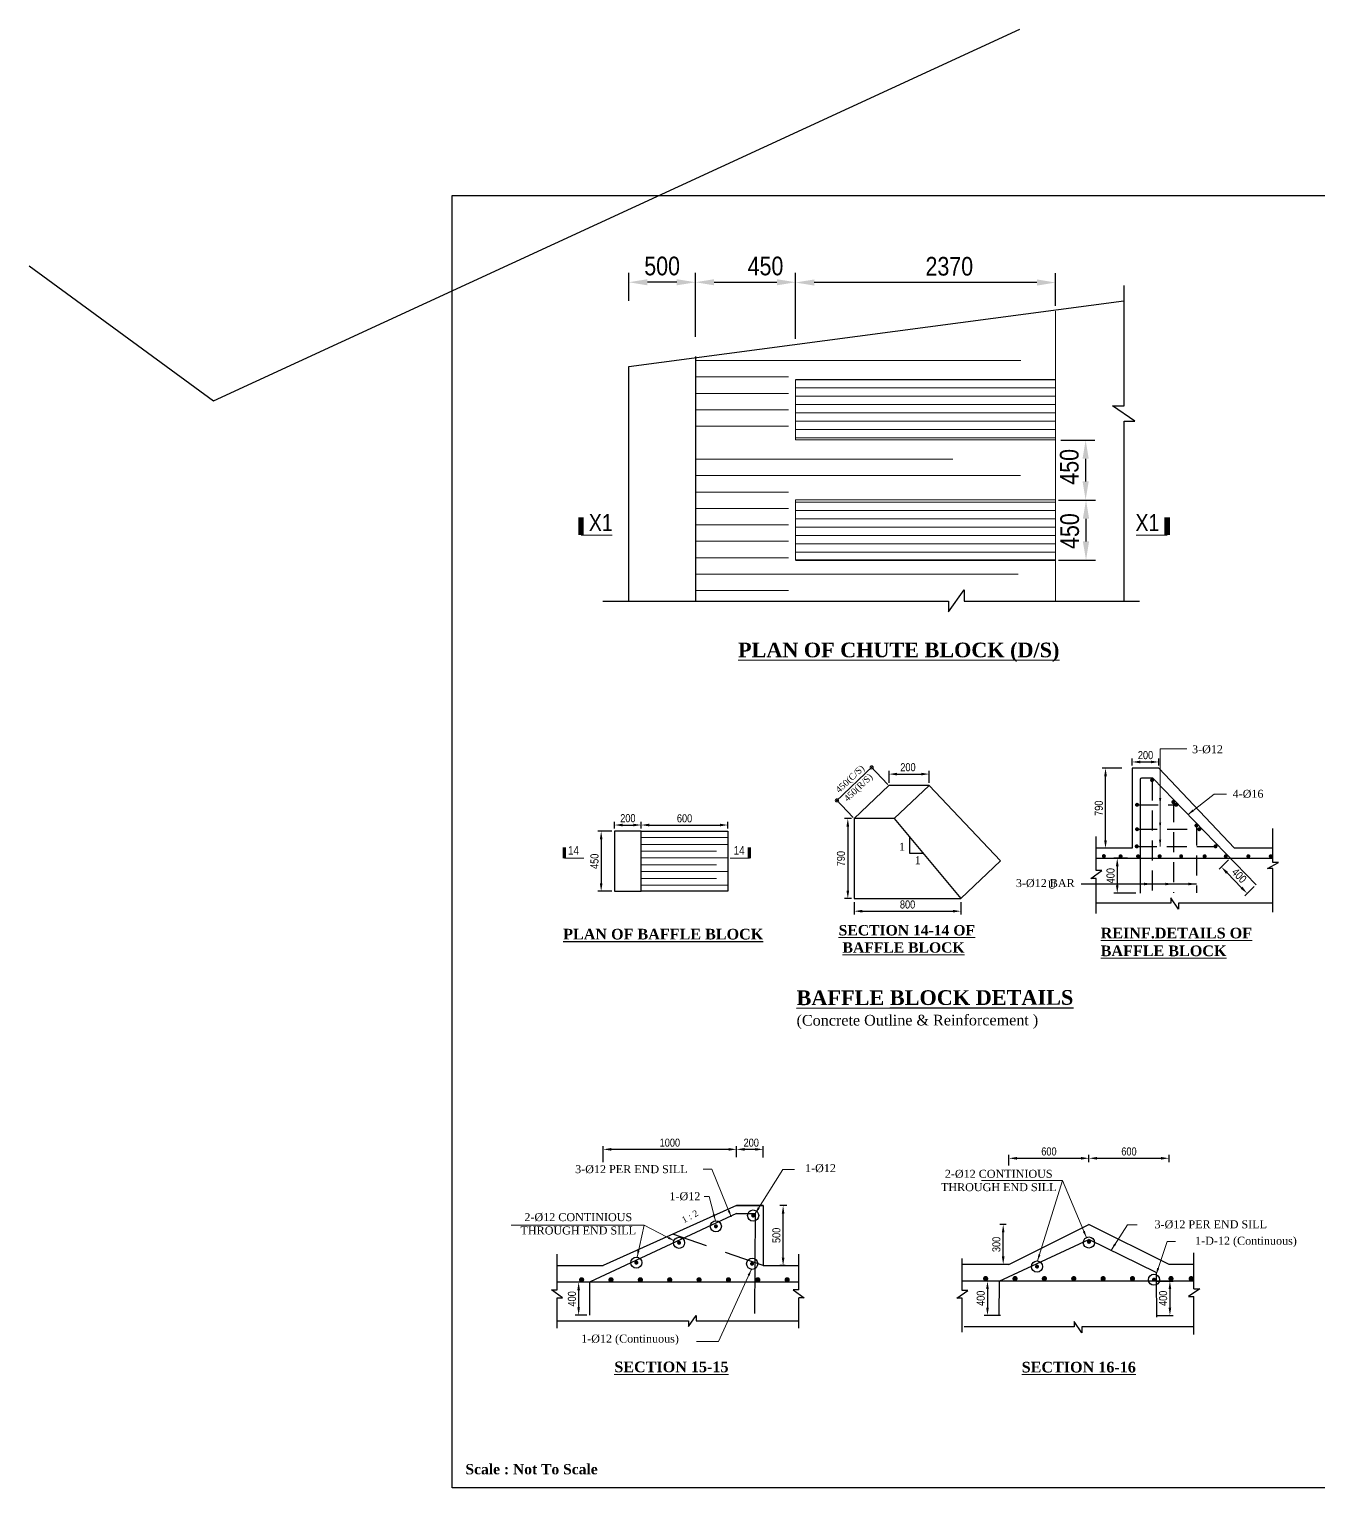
# Model space of a CAD drawing. Extents: x -119161 to 3778985, y -718511 to -30958.
# Drawn here: x 3190480 to 3200148, y -263310 to -252372 of the extents above; entities that cross this region are included whole.
import ezdxf

# ---------------------------------------------------------------- set-up
doc = ezdxf.new("R2010")
doc.units = 0
doc.header["$MEASUREMENT"] = 0
doc.linetypes.add('DASHED', pattern=[0.75, 0.5, -0.25])
doc.linetypes.add('HIDDEN', pattern=[0.375, 0.25, -0.125])
doc.layers.get('0').update_dxf_attribs({"linetype": 'CONTINUOUS'})
doc.layers.get('DEFPOINTS').update_dxf_attribs({"linetype": 'CONTINUOUS'})
for name, color, linetype, lineweight in [('Dim', 7, 'CONTINUOUS', 9), ('Dimension', 8, 'CONTINUOUS', 18), ('ROD', 1, 'CONTINUOUS', 30), ('TEXT-ROOM', 4, 'CONTINUOUS', 5)]:
    doc.layers.add(name, color=color, linetype=linetype, lineweight=lineweight)
for name, color, linetype in [('LINE', 7, 'CONTINUOUS'), ('P1', 7, 'CONTINUOUS'), ('TEXT', 10, 'CONTINUOUS'), ('TXT', 7, 'CONTINUOUS')]:
    doc.layers.add(name, color=color, linetype=linetype)
doc.styles.add('1-2', font='arial.ttf')
doc.styles.add('ARIAL', font='ARIALN.TTF')
doc.styles.add('DIM', font='isocp3.shx')
doc.styles.get("Standard").update_dxf_attribs({"font": 'times.ttf', "height": 250})
doc.styles.add('Times New Roman', font='times.ttf')
doc.dimstyles.new('1-2', dxfattribs={"dimtxt": 240, "dimasz": 360, "dimexe": 120, "dimexo": 120, "dimgap": 24, "dimtad": 1, "dimdec": 0, "dimzin": 3, "dimdsep": 46, "dimtxsty": '1-2', "dimblk": 'DOTSMALL', "dimcen": 0, "dimdle": 120, "dimclrd": 256, "dimclre": 256, "dimclrt": 6, "dimadec": 0, "dimazin": 0, "dimtfac": 0.6, "dimtdec": 0, "dimtofl": 0, "dimtmove": 2, "dimatfit": 3, "dimfxl": 2, "dimfrac": 1, "dimtolj": 1, "dimtzin": 0, "dimlwd": 13, "dimlwe": 13, "dimarcsym": 0})
doc.dimstyles.new('Dim_25', dxfattribs={"dimtxt": 50, "dimasz": 50, "dimexe": 25, "dimexo": 20, "dimgap": 20, "dimtad": 1, "dimdec": 0, "dimzin": 0, "dimdsep": 46, "dimtxsty": 'DIM', "dimcen": 0.09, "dimclrd": 5, "dimclre": 5, "dimclrt": 7, "dimadec": 0, "dimazin": 0, "dimtfac": 1, "dimtdec": 0, "dimtmove": 0, "dimatfit": 3, "dimfxl": 1, "dimtolj": 1, "dimtzin": 0, "dimarcsym": 0})
doc.dimstyles.new('dim_70', dxfattribs={"dimtxt": 140, "dimasz": 140, "dimexe": 70, "dimexo": 40, "dimgap": 50, "dimtad": 1, "dimdec": 0, "dimzin": 0, "dimdsep": 46, "dimtxsty": 'ARIAL', "dimcen": 0.09, "dimclrd": 5, "dimclre": 5, "dimclrt": 7, "dimadec": 0, "dimazin": 0, "dimtfac": 1, "dimtdec": 0, "dimtmove": 0, "dimatfit": 3, "dimfxl": 1, "dimtolj": 1, "dimtzin": 0, "dimarcsym": 0})

# ---------------------------------------------------------------- blocks, each defined once
blk = doc.blocks.new('_DotSmall')
at = {"color": 0, "linetype": 'ByBlock', "const_width": 0.5}
blk.add_lwpolyline([(-0.0625, 0, 1), (0.0625, 0, 1)], format="xyb", close=True, dxfattribs=at)
blk = doc.blocks.new('*D107')
at = {"layer": 'DEFPOINTS', "color": 0, "lineweight": -2, "ltscale": 50}
for p in [(3197227, -257958), (3196926, -258044), (3197227, -258044)]:
    blk.add_point(p, dxfattribs=at)
at = {"layer": 'Dim', "color": 5, "lineweight": -2, "ltscale": 50}
for p, q in [((3196926, -258024), (3196926, -257933)), ((3196986, -257958), (3197167, -257958)), ((3197227, -258024), (3197227, -257933))]:
    blk.add_line(p, q, dxfattribs=at)
for points in [[(3196986, -257948), (3196986, -257968), (3196926, -257958)], [(3197167, -257948), (3197167, -257968), (3197227, -257958)]]:
    blk.add_solid(points, dxfattribs=at)
at = {"layer": 'Dim', "color": 7, "ltscale": 50, "insert": (3197068, -257907), "char_height": 60, "attachment_point": 5, "style": 'ARIAL'}
blk.add_mtext('\\A1;200', dxfattribs=at)
blk = doc.blocks.new('*D112')
at = {"layer": 'DEFPOINTS', "color": 0, "lineweight": -2, "ltscale": 50}
for p in [(3196132, -261194), (3196181, -261194), (3196167, -261644)]:
    blk.add_point(p, dxfattribs=at)
at = {"layer": 'Dim', "color": 5, "lineweight": -2, "ltscale": 50}
for p, q in [((3196161, -261194), (3196107, -261194)), ((3196132, -261584), (3196132, -261254)), ((3196147, -261644), (3196107, -261644))]:
    blk.add_line(p, q, dxfattribs=at)
for points in [[(3196122, -261254), (3196142, -261254), (3196132, -261194)], [(3196122, -261584), (3196142, -261584), (3196132, -261644)]]:
    blk.add_solid(points, dxfattribs=at)
at = {"layer": 'Dim', "color": 7, "ltscale": 50, "insert": (3196082, -261417), "char_height": 60, "attachment_point": 5, "rotation": 90, "style": 'ARIAL'}
blk.add_mtext('\\A1;500', dxfattribs=at)
blk = doc.blocks.new('*D113')
at = {"layer": 'DEFPOINTS', "color": 0, "lineweight": -2, "ltscale": 50}
for p in [(3195783, -260772), (3195783, -260851), (3195983, -260853)]:
    blk.add_point(p, dxfattribs=at)
at = {"layer": 'Dim', "color": 5, "lineweight": -2, "ltscale": 50}
for p, q in [((3195783, -260831), (3195783, -260747)), ((3195983, -260833), (3195983, -260747)), ((3195923, -260772), (3195843, -260772))]:
    blk.add_line(p, q, dxfattribs=at)
for points in [[(3195843, -260762), (3195843, -260782), (3195783, -260772)], [(3195923, -260762), (3195923, -260782), (3195983, -260772)]]:
    blk.add_solid(points, dxfattribs=at)
at = {"layer": 'Dim', "color": 7, "ltscale": 50, "insert": (3195893, -260722), "char_height": 60, "attachment_point": 5, "style": 'ARIAL'}
blk.add_mtext('\\A1;200', dxfattribs=at)
blk = doc.blocks.new('*D114')
at = {"layer": 'DEFPOINTS', "color": 0, "lineweight": -2, "ltscale": 50}
for p in [(3194868, -258387), (3194768, -258837), (3194868, -258837)]:
    blk.add_point(p, dxfattribs=at)
at = {"layer": 'Dim', "color": 5, "lineweight": -2, "ltscale": 50}
for p, q in [((3194848, -258387), (3194743, -258387)), ((3194768, -258447), (3194768, -258777)), ((3194848, -258837), (3194743, -258837))]:
    blk.add_line(p, q, dxfattribs=at)
for points in [[(3194758, -258447), (3194778, -258447), (3194768, -258387)], [(3194758, -258777), (3194778, -258777), (3194768, -258837)]]:
    blk.add_solid(points, dxfattribs=at)
at = {"layer": 'Dim', "color": 7, "ltscale": 50, "insert": (3194718, -258612), "char_height": 60, "attachment_point": 5, "rotation": 90, "style": 'ARIAL'}
blk.add_mtext('\\A1;450', dxfattribs=at)
blk = doc.blocks.new('*D115')
at = {"layer": 'DEFPOINTS', "color": 0, "lineweight": -2, "ltscale": 50}
for p in [(3195068, -258340), (3194868, -258387), (3195068, -258387)]:
    blk.add_point(p, dxfattribs=at)
at = {"layer": 'Dim', "color": 5, "lineweight": -2, "ltscale": 50}
for p, q in [((3194868, -258367), (3194868, -258315)), ((3194928, -258340), (3195008, -258340)), ((3195068, -258367), (3195068, -258315))]:
    blk.add_line(p, q, dxfattribs=at)
for points in [[(3194928, -258330), (3194928, -258350), (3194868, -258340)], [(3195008, -258330), (3195008, -258350), (3195068, -258340)]]:
    blk.add_solid(points, dxfattribs=at)
at = {"layer": 'Dim', "color": 7, "ltscale": 50, "insert": (3194968, -258289), "char_height": 60, "attachment_point": 5, "style": 'ARIAL'}
blk.add_mtext('\\A1;200', dxfattribs=at)
blk = doc.blocks.new('*D116')
at = {"layer": 'DEFPOINTS', "color": 0, "lineweight": -2, "ltscale": 50}
for p in [(3195718, -258340), (3195068, -258387), (3195718, -258387)]:
    blk.add_point(p, dxfattribs=at)
at = {"layer": 'Dim', "color": 5, "lineweight": -2, "ltscale": 50}
for p, q in [((3195068, -258367), (3195068, -258315)), ((3195128, -258340), (3195658, -258340)), ((3195718, -258367), (3195718, -258315))]:
    blk.add_line(p, q, dxfattribs=at)
for points in [[(3195128, -258330), (3195128, -258350), (3195068, -258340)], [(3195658, -258330), (3195658, -258350), (3195718, -258340)]]:
    blk.add_solid(points, dxfattribs=at)
at = {"layer": 'Dim', "color": 7, "ltscale": 50, "insert": (3195393, -258290), "char_height": 60, "attachment_point": 5, "style": 'ARIAL'}
blk.add_mtext('\\A1;600', dxfattribs=at)
blk = doc.blocks.new('SEX')
at = {"layer": 'Dim', "color": 6, "ltscale": 500}
blk.add_lwpolyline([(0, 0, 60, 60, 0), (192, 0, 0, 0, 0)], format="xyseb", dxfattribs=at)
blk.add_lwpolyline([(0, -337), (0, 0), (0, 0)], dxfattribs=at)
blk = doc.blocks.new('*D117')
at = {"layer": 'DEFPOINTS', "color": 0, "lineweight": -2, "ltscale": 50}
for p in [(3198549, -257914), (3198692, -257914), (3198692, -258514)]:
    blk.add_point(p, dxfattribs=at)
at = {"layer": 'Dim', "color": 5, "lineweight": -2, "ltscale": 50}
for p, q in [((3198672, -257914), (3198524, -257914)), ((3198549, -258454), (3198549, -257974)), ((3198672, -258514), (3198524, -258514))]:
    blk.add_line(p, q, dxfattribs=at)
for points in [[(3198539, -257974), (3198559, -257974), (3198549, -257914)], [(3198539, -258454), (3198559, -258454), (3198549, -258514)]]:
    blk.add_solid(points, dxfattribs=at)
at = {"layer": 'Dim', "color": 7, "ltscale": 50, "insert": (3198499, -258214), "char_height": 60, "attachment_point": 5, "rotation": 90, "style": 'ARIAL'}
blk.add_mtext('\\A1;790', dxfattribs=at)
blk = doc.blocks.new('*D118')
at = {"layer": 'DEFPOINTS', "color": 0, "lineweight": -2, "ltscale": 50}
for p in [(3198949, -257867), (3198749, -257914), (3198949, -257914)]:
    blk.add_point(p, dxfattribs=at)
at = {"layer": 'Dim', "color": 5, "lineweight": -2, "ltscale": 50}
for p, q in [((3198749, -257894), (3198749, -257842)), ((3198809, -257867), (3198889, -257867)), ((3198949, -257894), (3198949, -257842))]:
    blk.add_line(p, q, dxfattribs=at)
for points in [[(3198809, -257857), (3198809, -257877), (3198749, -257867)], [(3198889, -257857), (3198889, -257877), (3198949, -257867)]]:
    blk.add_solid(points, dxfattribs=at)
at = {"layer": 'Dim', "color": 7, "ltscale": 50, "insert": (3198849, -257816), "char_height": 60, "attachment_point": 5, "style": 'ARIAL'}
blk.add_mtext('\\A1;200', dxfattribs=at)
blk = doc.blocks.new('*D119')
at = {"layer": 'DEFPOINTS', "color": 0, "lineweight": -2, "ltscale": 50}
for p in [(3196665, -258292), (3196617, -258892), (3196665, -258892)]:
    blk.add_point(p, dxfattribs=at)
at = {"layer": 'Dim', "color": 5, "lineweight": -2, "ltscale": 50}
for p, q in [((3196645, -258292), (3196592, -258292)), ((3196617, -258352), (3196617, -258832)), ((3196645, -258892), (3196592, -258892))]:
    blk.add_line(p, q, dxfattribs=at)
for points in [[(3196607, -258352), (3196627, -258352), (3196617, -258292)], [(3196607, -258832), (3196627, -258832), (3196617, -258892)]]:
    blk.add_solid(points, dxfattribs=at)
at = {"layer": 'Dim', "color": 7, "ltscale": 50, "insert": (3196566, -258592), "char_height": 60, "attachment_point": 5, "rotation": 90, "style": 'ARIAL'}
blk.add_mtext('\\A1;790', dxfattribs=at)
blk = doc.blocks.new('*D120')
at = {"layer": 'DEFPOINTS', "color": 0, "lineweight": -2, "ltscale": 50}
for p in [(3196665, -258898), (3197465, -258899), (3197465, -258986)]:
    blk.add_point(p, dxfattribs=at)
at = {"layer": 'Dim', "color": 5, "lineweight": -2, "ltscale": 50}
for p, q in [((3196665, -258918), (3196665, -259011)), ((3196725, -258986), (3197405, -258986)), ((3197465, -258919), (3197465, -259011))]:
    blk.add_line(p, q, dxfattribs=at)
for points in [[(3196725, -258976), (3196725, -258996), (3196665, -258986)], [(3197405, -258976), (3197405, -258996), (3197465, -258986)]]:
    blk.add_solid(points, dxfattribs=at)
at = {"layer": 'Dim', "color": 7, "ltscale": 50, "insert": (3197065, -258936), "char_height": 60, "attachment_point": 5, "style": 'ARIAL'}
blk.add_mtext('\\A1;800', dxfattribs=at)
blk = doc.blocks.new('*D126')
at = {"layer": 'DEFPOINTS', "color": 0, "lineweight": -2, "ltscale": 50}
for p in [(3194783, -260772), (3195783, -260840), (3194783, -260887)]:
    blk.add_point(p, dxfattribs=at)
at = {"layer": 'Dim', "color": 5, "lineweight": -2, "ltscale": 50}
for p, q in [((3194783, -260867), (3194783, -260747)), ((3195783, -260820), (3195783, -260747)), ((3195723, -260772), (3194843, -260772))]:
    blk.add_line(p, q, dxfattribs=at)
for points in [[(3194843, -260762), (3194843, -260782), (3194783, -260772)], [(3195723, -260762), (3195723, -260782), (3195783, -260772)]]:
    blk.add_solid(points, dxfattribs=at)
at = {"layer": 'Dim', "color": 7, "ltscale": 50, "insert": (3195283, -260722), "char_height": 60, "attachment_point": 5, "style": 'ARIAL'}
blk.add_mtext('\\A1;1000', dxfattribs=at)
blk = doc.blocks.new('*D127')
at = {"layer": 'DEFPOINTS', "color": 0, "lineweight": -2, "ltscale": 50}
for p in [(3197782, -261335), (3197824, -261335), (3197824, -261635)]:
    blk.add_point(p, dxfattribs=at)
at = {"layer": 'Dim', "color": 5, "lineweight": -2, "ltscale": 50}
for p, q in [((3197804, -261335), (3197757, -261335)), ((3197782, -261575), (3197782, -261395)), ((3197804, -261635), (3197757, -261635))]:
    blk.add_line(p, q, dxfattribs=at)
for points in [[(3197772, -261395), (3197792, -261395), (3197782, -261335)], [(3197772, -261575), (3197792, -261575), (3197782, -261635)]]:
    blk.add_solid(points, dxfattribs=at)
at = {"layer": 'Dim', "color": 7, "ltscale": 50, "insert": (3197731, -261485), "char_height": 60, "attachment_point": 5, "rotation": 90, "style": 'ARIAL'}
blk.add_mtext('\\A1;300', dxfattribs=at)
blk = doc.blocks.new('*D128')
at = {"layer": 'DEFPOINTS', "color": 0, "lineweight": -2, "ltscale": 50}
for p in [(3198425, -260839), (3198425, -260851), (3197825, -260912)]:
    blk.add_point(p, dxfattribs=at)
at = {"layer": 'Dim', "color": 5, "lineweight": -2, "ltscale": 50}
for p, q in [((3197825, -260892), (3197825, -260814)), ((3197885, -260839), (3198365, -260839)), ((3198425, -260831), (3198425, -260814))]:
    blk.add_line(p, q, dxfattribs=at)
for points in [[(3197885, -260829), (3197885, -260849), (3197825, -260839)], [(3198365, -260829), (3198365, -260849), (3198425, -260839)]]:
    blk.add_solid(points, dxfattribs=at)
at = {"layer": 'Dim', "color": 7, "ltscale": 50, "insert": (3198125, -260788), "char_height": 60, "attachment_point": 5, "style": 'ARIAL'}
blk.add_mtext('\\A1;600', dxfattribs=at)
blk = doc.blocks.new('*D129')
at = {"layer": 'DEFPOINTS', "color": 0, "lineweight": -2, "ltscale": 50}
for p in [(3199025, -260839), (3198425, -260887), (3199025, -260887)]:
    blk.add_point(p, dxfattribs=at)
at = {"layer": 'Dim', "color": 5, "lineweight": -2, "ltscale": 50}
for p, q in [((3198425, -260867), (3198425, -260814)), ((3198485, -260839), (3198965, -260839)), ((3199025, -260867), (3199025, -260814))]:
    blk.add_line(p, q, dxfattribs=at)
for points in [[(3198485, -260829), (3198485, -260849), (3198425, -260839)], [(3198965, -260829), (3198965, -260849), (3199025, -260839)]]:
    blk.add_solid(points, dxfattribs=at)
at = {"layer": 'Dim', "color": 7, "ltscale": 50, "insert": (3198725, -260788), "char_height": 60, "attachment_point": 5, "style": 'ARIAL'}
blk.add_mtext('\\A1;600', dxfattribs=at)
blk = doc.blocks.new('*D130')
at = {"layer": 'DEFPOINTS', "color": 0, "lineweight": -2}
for p in [(3198175, -255453), (3198156, -255903), (3198400, -255903)]:
    blk.add_point(p, dxfattribs=at)
at = {"layer": 'LINE', "color": 5, "lineweight": -2}
for p, q in [((3198215, -255453), (3198470, -255453)), ((3198400, -255593), (3198400, -255763)), ((3198196, -255903), (3198470, -255903))]:
    blk.add_line(p, q, dxfattribs=at)
for points in [[(3198377, -255593), (3198423, -255593), (3198400, -255453)], [(3198377, -255763), (3198423, -255763), (3198400, -255903)]]:
    blk.add_solid(points, dxfattribs=at)
at = {"layer": 'LINE', "color": 7, "insert": (3198278, -255654), "char_height": 140, "attachment_point": 5, "rotation": 90, "style": 'ARIAL'}
blk.add_mtext('\\A1;450', dxfattribs=at)
blk = doc.blocks.new('*D131')
at = {"layer": 'DEFPOINTS', "color": 0, "lineweight": -2}
for p in [(3198156, -255903), (3198403, -255903), (3198156, -256353)]:
    blk.add_point(p, dxfattribs=at)
at = {"layer": 'LINE', "color": 5, "lineweight": -2}
for p, q in [((3198196, -255903), (3198473, -255903)), ((3198403, -256213), (3198403, -256043)), ((3198196, -256353), (3198473, -256353))]:
    blk.add_line(p, q, dxfattribs=at)
for points in [[(3198379, -256043), (3198426, -256043), (3198403, -255903)], [(3198379, -256213), (3198426, -256213), (3198403, -256353)]]:
    blk.add_solid(points, dxfattribs=at)
at = {"layer": 'LINE', "color": 7, "insert": (3198281, -256136), "char_height": 140, "attachment_point": 5, "rotation": 90, "style": 'ARIAL'}
blk.add_mtext('\\A1;450', dxfattribs=at)
blk = doc.blocks.new('*D132')
at = {"layer": 'DEFPOINTS', "color": 0, "lineweight": -2}
for p in [(3196225, -254272), (3196225, -254512), (3198175, -254487)]:
    blk.add_point(p, dxfattribs=at)
at = {"layer": 'LINE', "color": 5, "lineweight": -2}
for p, q in [((3196225, -254472), (3196225, -254202)), ((3198035, -254272), (3196365, -254272)), ((3198175, -254447), (3198175, -254202))]:
    blk.add_line(p, q, dxfattribs=at)
for points in [[(3196365, -254249), (3196365, -254295), (3196225, -254272)], [(3198035, -254249), (3198035, -254295), (3198175, -254272)]]:
    blk.add_solid(points, dxfattribs=at)
at = {"layer": 'LINE', "color": 7, "insert": (3197378, -254151), "char_height": 140, "attachment_point": 5, "style": 'ARIAL'}
blk.add_mtext('\\A1;2370', dxfattribs=at)
blk = doc.blocks.new('*D133')
at = {"layer": 'DEFPOINTS', "color": 0, "lineweight": -2}
for p in [(3194975, -254270), (3194975, -254450), (3195475, -254497)]:
    blk.add_point(p, dxfattribs=at)
at = {"layer": 'LINE', "color": 5, "lineweight": -2}
for p, q in [((3194975, -254410), (3194975, -254200)), ((3195335, -254270), (3195115, -254270)), ((3195475, -254457), (3195475, -254200))]:
    blk.add_line(p, q, dxfattribs=at)
for points in [[(3195115, -254247), (3195115, -254293), (3194975, -254270)], [(3195335, -254247), (3195335, -254293), (3195475, -254270)]]:
    blk.add_solid(points, dxfattribs=at)
at = {"layer": 'LINE', "color": 7, "insert": (3195225, -254149), "char_height": 140, "attachment_point": 5, "style": 'ARIAL'}
blk.add_mtext('\\A1;500', dxfattribs=at)
blk = doc.blocks.new('*D134')
at = {"layer": 'DEFPOINTS', "color": 0, "lineweight": -2}
for p in [(3196225, -254270), (3195475, -254719), (3196225, -254734)]:
    blk.add_point(p, dxfattribs=at)
at = {"layer": 'LINE', "color": 5, "lineweight": -2}
for p, q in [((3195475, -254679), (3195475, -254200)), ((3195615, -254270), (3196085, -254270)), ((3196225, -254694), (3196225, -254200))]:
    blk.add_line(p, q, dxfattribs=at)
for points in [[(3195615, -254247), (3195615, -254293), (3195475, -254270)], [(3196085, -254247), (3196085, -254293), (3196225, -254270)]]:
    blk.add_solid(points, dxfattribs=at)
at = {"layer": 'LINE', "color": 7, "insert": (3196000, -254149), "char_height": 140, "attachment_point": 5, "style": 'ARIAL'}
blk.add_mtext('\\A1;450', dxfattribs=at)
blk = doc.blocks.new('*D141')
at = {"layer": 'DEFPOINTS', "color": 0, "lineweight": -2, "ltscale": 50}
for p in [(3194680, -261769), (3194599, -262016), (3194680, -262016)]:
    blk.add_point(p, dxfattribs=at)
at = {"layer": 'Dim', "color": 5, "lineweight": -2, "ltscale": 50}
for p, q in [((3194660, -261769), (3194574, -261769)), ((3194599, -261829), (3194599, -261956)), ((3194660, -262016), (3194574, -262016))]:
    blk.add_line(p, q, dxfattribs=at)
for points in [[(3194589, -261829), (3194609, -261829), (3194599, -261769)], [(3194589, -261956), (3194609, -261956), (3194599, -262016)]]:
    blk.add_solid(points, dxfattribs=at)
at = {"layer": 'Dim', "color": 7, "ltscale": 50, "insert": (3194549, -261893), "char_height": 60, "attachment_point": 5, "rotation": 90, "style": 'ARIAL'}
blk.add_mtext('\\A1;400', dxfattribs=at)
blk = doc.blocks.new('*D143')
at = {"layer": 'DEFPOINTS', "color": 0, "lineweight": -2, "ltscale": 50}
for p in [(3198735, -258589), (3198637, -258851), (3198796, -258851)]:
    blk.add_point(p, dxfattribs=at)
at = {"layer": 'Dim', "color": 5, "lineweight": -2, "ltscale": 50}
for p, q in [((3198715, -258589), (3198612, -258589)), ((3198637, -258649), (3198637, -258791)), ((3198776, -258851), (3198612, -258851))]:
    blk.add_line(p, q, dxfattribs=at)
for points in [[(3198627, -258649), (3198647, -258649), (3198637, -258589)], [(3198627, -258791), (3198647, -258791), (3198637, -258851)]]:
    blk.add_solid(points, dxfattribs=at)
at = {"layer": 'Dim', "color": 7, "ltscale": 50, "insert": (3198587, -258720), "char_height": 60, "attachment_point": 5, "rotation": 90, "style": 'ARIAL'}
blk.add_mtext('\\A1;400', dxfattribs=at)
blk = doc.blocks.new('*D144')
at = {"layer": 'DEFPOINTS', "color": 0, "lineweight": -2, "ltscale": 50}
for p in [(3199486, -258589), (3199611, -258853), (3199679, -258787)]:
    blk.add_point(p, dxfattribs=at)
at = {"layer": 'Dim', "color": 5, "lineweight": -2, "ltscale": 50}
for p, q in [((3199472, -258602), (3199400, -258672)), ((3199460, -258698), (3199569, -258810)), ((3199664, -258801), (3199593, -258871))]:
    blk.add_line(p, q, dxfattribs=at)
for points in [[(3199467, -258691), (3199452, -258705), (3199418, -258655)], [(3199576, -258803), (3199562, -258817), (3199611, -258853)]]:
    blk.add_solid(points, dxfattribs=at)
at = {"layer": 'Dim', "color": 7, "ltscale": 50, "insert": (3199551, -258719), "char_height": 60, "attachment_point": 5, "rotation": 314.1298, "style": 'ARIAL'}
blk.add_mtext('\\A1;400', dxfattribs=at)
blk = doc.blocks.new('*D145')
at = {"layer": 'DEFPOINTS', "color": 0, "lineweight": -2, "ltscale": 50}
for p in [(3198913, -261760), (3198915, -262018), (3199032, -262018)]:
    blk.add_point(p, dxfattribs=at)
at = {"layer": 'Dim', "color": 5, "lineweight": -2, "ltscale": 50}
for p, q in [((3198933, -261760), (3199057, -261760)), ((3199032, -261820), (3199032, -261958)), ((3198935, -262018), (3199057, -262018))]:
    blk.add_line(p, q, dxfattribs=at)
for points in [[(3199022, -261820), (3199042, -261820), (3199032, -261760)], [(3199022, -261958), (3199042, -261958), (3199032, -262018)]]:
    blk.add_solid(points, dxfattribs=at)
at = {"layer": 'Dim', "color": 7, "ltscale": 50, "insert": (3198981, -261889), "char_height": 60, "attachment_point": 5, "rotation": 90, "style": 'ARIAL'}
blk.add_mtext('\\A1;400', dxfattribs=at)
blk = doc.blocks.new('*D148')
at = {"layer": 'DEFPOINTS', "color": 0, "lineweight": -2, "ltscale": 50}
for p in [(3197783, -261760), (3197664, -262018), (3197781, -262018)]:
    blk.add_point(p, dxfattribs=at)
at = {"layer": 'Dim', "color": 5, "lineweight": -2, "ltscale": 50}
for p, q in [((3197763, -261760), (3197639, -261760)), ((3197664, -261820), (3197664, -261958)), ((3197761, -262018), (3197639, -262018))]:
    blk.add_line(p, q, dxfattribs=at)
for points in [[(3197654, -261820), (3197674, -261820), (3197664, -261760)], [(3197654, -261958), (3197674, -261958), (3197664, -262018)]]:
    blk.add_solid(points, dxfattribs=at)
at = {"layer": 'Dim', "color": 7, "ltscale": 50, "insert": (3197614, -261889), "char_height": 60, "attachment_point": 5, "rotation": 90, "style": 'ARIAL'}
blk.add_mtext('\\A1;400', dxfattribs=at)

msp = doc.modelspace()

# ---------------------------------------------------------------- hatches: boundary and pattern name
at = {"layer": 'Dimension', "lineweight": 18, "ltscale": 2}
h = msp.add_hatch(dxfattribs=at)
h.set_pattern_fill('ANSI31', color=8, scale=500, angle=135, style=0)
h.set_pattern_definition([(7e-15, (3537257.55, -314562.77), (1e-14, -62.5), [])])
h.paths.add_polyline_path([(3198176.3, -254952.6), (3196225.1, -254952.6), (3196225.1, -255452.6), (3198176.3, -255452.6)])
h = msp.add_hatch(dxfattribs=at)
h.set_pattern_fill('ANSI31', color=8, scale=500, angle=135, style=0)
h.set_pattern_definition([(7e-15, (3537254.165, -315480.71), (1e-14, -62.5), [])])
h.paths.add_polyline_path([(3198172.9, -255870.5), (3196225.1, -255870.5), (3196225.1, -256370.5), (3198172.9, -256370.5)])

# ---------------------------------------------------------------- linework, layer by layer
at = {"layer": 'Dim', "color": 15, "lineweight": 15}
for points in [[(3195475.5, -254857.2), (3197914.8, -254857.2)], [(3195475.5, -254980.4), (3196173.2, -254980.4)], [(3195475.5, -255103.6), (3196173.2, -255103.6)], [(3195475.5, -255226.9), (3196173.2, -255226.9)], [(3195475.5, -255350.1), (3196173.2, -255350.1)], [(3195475.5, -255596.5), (3197404.1, -255596.5)], [(3195475.5, -255719.7), (3197912.8, -255719.7)], [(3195475.5, -255842.9), (3196173.2, -255842.9)], [(3195475.5, -255966.1), (3196173.2, -255966.1)], [(3195475.5, -256089.3), (3196173.2, -256089.3)], [(3195475.5, -256212.5), (3196173.2, -256212.5)], [(3195475.5, -256335.8), (3196173.2, -256335.8)], [(3195475.5, -256459), (3197894.2, -256459)], [(3195475.5, -256582.2), (3196173.2, -256582.2)]]:
    msp.add_lwpolyline(points, dxfattribs=at)
at = {"layer": 'Dim', "color": 8, "lineweight": 15}
for points in [[(3195067.5, -258432.5), (3195717.5, -258432.5)], [(3195067.5, -258433.6), (3195632.8, -258433.6)], [(3195067.5, -258484.8), (3195717.5, -258484.8)], [(3195067.5, -258535.9), (3195632.8, -258535.9)], [(3195067.5, -258587), (3195717.5, -258587)], [(3195067.5, -258638.2), (3195632.8, -258638.2)], [(3195067.5, -258689.3), (3195717.5, -258689.3)], [(3195067.5, -258740.4), (3195632.8, -258740.4)], [(3195067.5, -258791.6), (3195717.5, -258791.6)]]:
    msp.add_lwpolyline(points, dxfattribs=at)
at = {"layer": 'Dimension', "color": 0, "lineweight": 13, "ltscale": 2}
for p, q in [((3198174.9, -256662), (3198174.9, -254487.4)), ((3196225.1, -255002.6), (3198174.9, -255002.6)), ((3196225.1, -255452.6), (3198174.9, -255452.6)), ((3196225.1, -255902.6), (3198174.9, -255902.6)), ((3196225.1, -256352.6), (3198174.9, -256352.6))]:
    msp.add_line(p, q, dxfattribs=at)
at = {"layer": 'Dimension', "color": 0, "lineweight": 30, "ltscale": 2}
msp.add_line((3195475.5, -254826.8), (3195475.5, -256662), dxfattribs=at)
msp.add_lwpolyline([(3194975.1, -254902.4), (3198686.5, -254410.1)], dxfattribs=at)
at = {"layer": 'Dimension', "color": 13, "lineweight": 30, "ltscale": 2}
msp.add_lwpolyline([(3194975.1, -256662), (3194975.1, -254902.4)], dxfattribs=at)
at = {"layer": 'Dimension', "color": 0, "lineweight": 13, "ltscale": 2}
for points in [[(3196225.1, -255002.6), (3196225.1, -255452.6)], [(3196225.1, -255902.6), (3196225.1, -256352.6)]]:
    msp.add_lwpolyline(points, dxfattribs=at)
at = {"layer": 'LINE', "color": 0, "linetype": 'ByBlock', "lineweight": -2}
for p, q in [((3191861.4, -255158.6), (3197906.5, -252372.3)), ((3190479.6, -254147.6), (3191861.4, -255158.6))]:
    msp.add_line(p, q, dxfattribs=at)
at = {"layer": 'LINE'}
for p, q in [((3196526.5, -258163.5), (3196804.8, -257899.2)), ((3196917.6, -258035.3), (3196787.9, -257898.7)), ((3198948.7, -257913.5), (3198748.7, -257913.5)), ((3198748.7, -257913.5), (3198748.7, -258513.5)), ((3198948.7, -257913.5), (3199514.9, -258513.5)), ((3196664.9, -258291.8), (3196925.8, -258044)), ((3197226.6, -258044), (3196925.8, -258044)), ((3196965.3, -258292.1), (3197226.6, -258044)), ((3197226.6, -258044), (3197762.9, -258608.8)), ((3196656.6, -258283.1), (3196526.9, -258146.5)), ((3196965, -258291.8), (3196664.9, -258291.8)), ((3196664.9, -258291.8), (3196664.9, -258891.8)), ((3196965.3, -258292.1), (3197464.9, -258891.8)), ((3195067.5, -258387), (3194867.5, -258387)), ((3194867.5, -258387), (3194867.5, -258837)), ((3195067.5, -258387), (3195717.5, -258387)), ((3195067.5, -258837), (3195067.5, -258387)), ((3195717.5, -258387), (3195717.5, -258837)), ((3197082.8, -258553.1), (3197082.8, -258433.1)), ((3197184, -258554.6), (3197082.8, -258554.6)), ((3198748.7, -258513.5), (3198477.8, -258513.5)), ((3198748.7, -258513.5), (3198548.7, -258513.5)), ((3199803.6, -258513.5), (3199514.9, -258513.5)), ((3197464.9, -258891.8), (3197762.9, -258608.8)), ((3194867.5, -258837), (3195067.5, -258837)), ((3195717.5, -258837), (3195067.5, -258837)), ((3196664.9, -258891.8), (3197464.9, -258891.8)), ((3195783.4, -261193.6), (3194783.4, -261643.6)), ((3195783.4, -261193.6), (3195983.4, -261193.6)), ((3195983.4, -261193.6), (3195783.4, -261193.6)), ((3195983.4, -261193.6), (3195983.4, -261643.6)), ((3197825.1, -261635.5), (3198425.1, -261335.5)), ((3199025.1, -261635.5), (3198425.1, -261335.5)), ((3194438.9, -261643.6), (3194783.4, -261643.6)), ((3195983.4, -261643.6), (3196183.4, -261643.6)), ((3195983.4, -261643.6), (3196249.3, -261643.6)), ((3197825.1, -261635.5), (3197474.4, -261635.5)), ((3199213, -261635.5), (3199025.1, -261635.5))]:
    msp.add_line(p, q, dxfattribs=at)
at = {"layer": 'LINE', "color": 5}
for p, q in [((3199096, -258970), (3199037.7, -258886.7)), ((3199037.7, -258886.7), (3199037.7, -258926.8)), ((3199037.7, -258926.8), (3198477.8, -258926.8)), ((3199803.6, -258926.8), (3199096, -258926.8)), ((3199096, -258926.8), (3199096, -258970)), ((3196249.3, -261825.9), (3196249.3, -261557.1)), ((3199212.1, -261817.8), (3199212.1, -261549)), ((3196249.3, -261825.9), (3196206.1, -261825.9)), ((3196206.1, -261825.9), (3196289.3, -261884.2)), ((3199255.3, -261817.8), (3199172.1, -261876.1)), ((3199212.1, -261817.8), (3199255.3, -261817.8)), ((3196249.3, -262112.6), (3196249.3, -261884.2)), ((3196289.3, -261884.2), (3196249.3, -261884.2)), ((3199172.1, -261876.1), (3199212.1, -261876.1)), ((3199212.1, -262159.7), (3199212.1, -261876.1)), ((3194438.9, -262056.8), (3195422.9, -262056.8)), ((3195422.9, -262100), (3195481.2, -262016.8)), ((3195422.9, -262056.8), (3195422.9, -262100)), ((3195481.2, -262016.8), (3195481.2, -262056.8)), ((3195481.2, -262056.8), (3196244.8, -262056.8))]:
    msp.add_line(p, q, dxfattribs=at)
at = {"layer": 'LINE', "linetype": 'HIDDEN', "ltscale": 1200}
msp.add_line((3195983.4, -261643.6), (3195305.1, -261408.8), dxfattribs=at)
at = {"layer": 'LINE'}
msp.add_lwpolyline([(3207356.5, -263310), (3193651.3, -263310), (3193651.3, -253618.4), (3207356.5, -253618.4)], close=True, dxfattribs=at)
at = {"layer": 'LINE', "color": 5}
for points in [[(3198688, -256662), (3198688, -255312.4), (3198768.1, -255312.4), (3198601.7, -255195.7), (3198688, -255195.7), (3198688, -254294.9)], [(3194780.8, -256662), (3197372.6, -256662), (3197372.6, -256742.1), (3197489.3, -256575.6), (3197489.3, -256662), (3198804.6, -256662)], [(3198477.8, -259003), (3198477.8, -258740), (3198437.8, -258740), (3198521, -258681.7), (3198477.8, -258681.7), (3198477.8, -258427)], [(3199803.6, -258994.6), (3199803.6, -258664.8), (3199763.6, -258664.8), (3199846.8, -258622), (3199803.6, -258622), (3199803.6, -258366)], [(3194438.9, -262112.6), (3194438.9, -261884.2), (3194478.9, -261884.2), (3194395.7, -261825.9), (3194438.9, -261825.9), (3194438.9, -261557.1)], [(3197474.4, -262142.4), (3197474.4, -261887.8), (3197434.4, -261887.8), (3197517.6, -261829.5), (3197474.4, -261829.5), (3197474.4, -261591)], [(3199212.1, -262103.9), (3198371.4, -262103.9), (3198371.4, -262147.1), (3198313.1, -262063.9), (3198313.1, -262103.9), (3197489.9, -262103.9)]]:
    msp.add_lwpolyline(points, dxfattribs=at)
at = {"layer": 'LINE'}
for centre in [(3195907.4, -261268.3), (3195627.8, -261349), (3195352, -261472.8), (3198424.3, -261470.7), (3195031.9, -261621.5), (3195900.1, -261629.9), (3198035.7, -261650.8), (3198912.4, -261749.8)]:
    msp.add_circle(centre, 41.7, dxfattribs=at)
at = {"layer": 'ROD'}
for p, q in [((3198809.2, -257998.5), (3198809.2, -258850.6)), ((3198903.8, -257988.5), (3198819.2, -257988.5)), ((3195783.4, -261254.1), (3194685.9, -261765.9)), ((3195783.4, -261254.1), (3195922.8, -261254.1)), ((3195922.8, -261254.1), (3195918, -262003.1)), ((3197752, -261760.5), (3198425.1, -261447.3)), ((3198928, -261695.4), (3198425.1, -261447.3)), ((3198928, -261695.4), (3198928, -261760.5)), ((3196249.3, -261768.6), (3194438.9, -261768.6)), ((3194680.1, -261774.9), (3194680.1, -262016.5)), ((3199213, -261760.5), (3197474.4, -261760.5)), ((3197752, -261760.5), (3197749.6, -262018.3)), ((3198928, -261741.2), (3198930.6, -262031.5))]:
    msp.add_line(p, q, dxfattribs=at)
for points, const_width in [([(3198890.9, -258003, 1), (3198905.9, -258003, 1)], 15), ([(3198777.9, -258188.4, 1), (3198792.9, -258188.4, 1)], 15), ([(3199050, -258167.5, 1), (3199065, -258167.5, 1)], 15), ([(3199071.5, -258188.4, 1), (3199086.5, -258188.4, 1)], 15), ([(3199223.1, -258343.9, 1), (3199238.1, -258343.9, 1)], 15), ([(3198777.9, -258371.4, 1), (3198792.9, -258371.4, 1)], 15), ([(3199244.5, -258371.4, 1), (3199259.5, -258371.4, 1)], 15), ([(3198529.1, -258572.9, 1), (3198544.1, -258572.9, 1)], 15), ([(3198654.5, -258574.3, 1), (3198669.5, -258574.3, 1)], 15), ([(3198775.6, -258499.8, 1), (3198790.6, -258499.8, 1)], 15), ([(3198785.7, -258574.3, 1), (3198800.7, -258574.3, 1)], 15), ([(3198947.5, -258574.3, 1), (3198962.5, -258574.3, 1)], 15), ([(3199108.7, -258574.3, 1), (3199123.7, -258574.3, 1)], 15), ([(3199284.4, -258574.3, 1), (3199299.4, -258574.3, 1)], 15), ([(3199366.3, -258499.8, 1), (3199381.3, -258499.8, 1)], 15), ([(3199443.3, -258574.3, 1), (3199458.3, -258574.3, 1)], 15), ([(3199612.5, -258574.3, 1), (3199627.5, -258574.3, 1)], 15), ([(3199780.5, -258574.3, 1), (3199795.5, -258574.3, 1)], 15), ([(3195914.9, -261268.3, -1), (3195899.9, -261268.3, -1)], 15), ([(3195635.3, -261349, -1), (3195620.3, -261349, -1)], 15), ([(3195359.5, -261472.8, -1), (3195344.5, -261472.8, -1)], 15), ([(3198417.6, -261465.8, 1), (3198432.6, -261465.8, 1)], 15), ([(3195039.4, -261621.5, -1), (3195024.4, -261621.5, -1)], 15), ([(3195906.6, -261629.9, -1), (3195891.6, -261629.9, -1)], 15), ([(3194631.1, -261750.1, -1), (3194611.6, -261750.1, -1)], 19.5), ([(3194851.3, -261750.1, -1), (3194831.8, -261750.1, -1)], 19.5), ([(3195071.4, -261750.1, -1), (3195051.9, -261750.1, -1)], 19.5), ([(3195291.5, -261750.1, -1), (3195272, -261750.1, -1)], 19.5), ([(3195511.7, -261750.1, -1), (3195492.2, -261750.1, -1)], 19.5), ([(3195731.8, -261750.1, -1), (3195712.3, -261750.1, -1)], 19.5), ([(3195952, -261750.1, -1), (3195932.5, -261750.1, -1)], 19.5), ([(3196172.1, -261750.1, -1), (3196152.6, -261750.1, -1)], 19.5), ([(3197660.2, -261741.2, -1), (3197640.7, -261741.2, -1)], 19.5), ([(3197880.3, -261741.2, -1), (3197860.8, -261741.2, -1)], 19.5), ([(3198043.2, -261650.8, -1), (3198028.2, -261650.8, -1)], 15), ([(3198100.4, -261741.2, -1), (3198080.9, -261741.2, -1)], 19.5), ([(3198320.6, -261741.2, -1), (3198301.1, -261741.2, -1)], 19.5), ([(3198540.7, -261741.2, -1), (3198521.2, -261741.2, -1)], 19.5), ([(3198760.9, -261741.2, -1), (3198741.4, -261741.2, -1)], 19.5), ([(3198904.9, -261749.8, 1), (3198919.9, -261749.8, 1)], 15), ([(3199049.7, -261741.2, -1), (3199030.2, -261741.2, -1)], 19.5), ([(3199201.2, -261741.2, -1), (3199181.7, -261741.2, -1)], 19.5)]:
    msp.add_lwpolyline(points, format="xyb", close=True, dxfattribs=dict(at, const_width=const_width))
at = {"layer": 'ROD', "linetype": 'DASHED', "ltscale": 300}
for points in [[(3198898.4, -258006.6), (3198898.4, -258848.8)], [(3198792.9, -258188.4), (3199072.8, -258188.4)], [(3199057.5, -258167.5), (3199057.5, -258848.8)], [(3199230.6, -258343.9), (3199230.6, -258848.8)], [(3198785.4, -258371.4), (3199252, -258371.4)], [(3198783.1, -258499.8), (3199373.8, -258499.8)]]:
    msp.add_lwpolyline(points, dxfattribs=at)
at = {"layer": 'ROD'}
for points in [[(3198903.8, -257988.5), (3199678.8, -258787.3)], [(3198477.8, -258588.5), (3199803.6, -258588.5)]]:
    msp.add_lwpolyline(points, dxfattribs=at)
for centre, start in [((3198819.2, -257998.5), 90), ((3194690.1, -261774.9), 115.00228)]:
    msp.add_arc(centre, 10, start, 180, dxfattribs=at)

# ---------------------------------------------------------------- block references
at = {"layer": 'Dim', "color": 6}
for p, xscale, yscale, zscale, rotation in [((3194617, -256165.8), 0.6912000002339482, 0.6912000002339482, 0.6912000000011176, 90), ((3199011.8, -256165.8), -0.6912000002339482, 0.6912000002339482, 0.6912000000011176, 270), ((3194492.4, -258589.3), 0.4320000000298023, 0.4320000000298023, 0.4320000000006985, 90), ((3195879.4, -258589.3), -0.4320000000298023, 0.4320000000298023, 0.4320000000000002, 270)]:
    msp.add_blockref('SEX', p, dxfattribs=dict(at, xscale=xscale, yscale=yscale, zscale=zscale, rotation=rotation))
at = {"layer": 'LINE', "xscale": 49.99999999993473, "yscale": 50, "zscale": 50.00000000000477}
for p, rotation in [((3196796.1, -257907.4), 43.52276772939819), ((3196535.2, -258155.2), 223.5227677293982)]:
    msp.add_blockref('_DotSmall', p, dxfattribs=dict(at, rotation=rotation))

# ---------------------------------------------------------------- texts
at = {"layer": 'LINE', "color": 4, "char_height": 60, "width": 1123.361, "attachment_point": 5}
for s, insert in [('3-%%C12', (3199313.5, -257772.7)), ('4-%%C16', (3199617.7, -258107.1)), ('3-%%C12 BAR', (3198097.4, -258776.4)), ('U', (3198147.7, -258786.6)), ('3-%%C12 PER END SILL', (3194994.4, -260921.7)), ('1-%%C12', (3196411.9, -260914.1)), ('2-%%C12 CONTINIOUS\\PTHROUGH END SILL\\P ', (3197748.5, -261055.8)), ('1-%%C12 ', (3195395.7, -261124.5)), ('2-%%C12 CONTINIOUS\\PTHROUGH END SILL\\P ', (3194596.3, -261380.5)), ('3-%%C12 PER END SILL', (3199338, -261335.2)), ('1-D-12 (Continuous) ', (3199602.1, -261466.8)), ('1-%%C12 (Continuous) ', (3194984.2, -262200.8))]:
    msp.add_mtext(s, dxfattribs=dict(at, insert=insert))
at = {"layer": 'LINE', "color": 4, "char_height": 48, "attachment_point": 5}
for s, insert, rotation in [('450(C/S)', (3196637.8, -257999.3), 43.52277), ('450(R/S)', (3196700.2, -258064.1), 43.52277), ('1 : 2 ', (3195433.7, -261275.5), 28.54109)]:
    msp.add_mtext(s, dxfattribs=dict(at, insert=insert, rotation=rotation))
at = {"layer": 'LINE', "color": 4, "char_height": 60, "attachment_point": 5}
for insert in [(3197024, -258503.3), (3197141.6, -258603.5)]:
    msp.add_mtext('1 ', dxfattribs=dict(at, insert=insert))
at = {"layer": 'P1', "ltscale": 50, "insert": (3196232.4, -259580.2), "char_height": 110.389, "width": 5201.508, "attachment_point": 1, "rotation": 0.07676, "style": 'Times New Roman'}
msp.add_mtext('{\\fTimes New Roman|b1|i0|c0|p18;\\L\\C7;BAFFLE BLOCK DETAILS \\P\\fTimes New Roman|b0|i0|c0|p18;\\H0.72471x;\\l(Concrete Outline & Reinforcement )}', dxfattribs=at)
at = {"layer": 'TEXT', "color": 4, "insert": (3194482.9, -259158.7), "char_height": 80, "width": 1504.126, "attachment_point": 4}
msp.add_mtext('{\\fTimes New Roman|b1|i0|c0|p18;\\L\\C6;PLAN OF BAFFLE BLOCK }', dxfattribs=at)
at = {"layer": 'TEXT', "color": 0, "linetype": 'ByBlock', "insert": (3193750.4, -263131.5), "char_height": 77.231, "width": 1431.752, "attachment_point": 1, "style": 'ARIAL'}
msp.add_mtext('{\\fTimes New Roman|b1|i0|c0|p18;Scale : Not To Scale}', dxfattribs=at)
at = {"layer": 'TEXT-ROOM', "attachment_point": 4}
for s, insert, char_height, width in [('{\\fTimes New Roman|b1|i0|c0|p18;\\L\\C6;PLAN OF CHUTE BLOCK (D/S) }', (3195793.8, -257045.1), 110, 2585.976), ('{\\fTimes New Roman|b1|i0|c0|p18;\\L\\C6;SECTION 14-14 OF\\P BAFFLE BLOCK }', (3196548.4, -259194.2), 77.6, 1853.868), ('{\\fTimes New Roman|b1|i0|c0|p18;\\L\\C6;REINF.DETAILS OF \\PBAFFLE BLOCK }', (3198512.8, -259217.2), 80, 2215.504), ('{\\fTimes New Roman|b1|i0|c0|p18;\\L\\C6;SECTION 15-15}', (3194866.6, -262403.7), 80, 1006.355), ('{\\fTimes New Roman|b1|i0|c0|p18;\\L\\C6;SECTION 16-16}', (3197920.5, -262405.6), 80, 1042.4)]:
    msp.add_mtext(s, dxfattribs=dict(at, insert=insert, char_height=char_height, width=width))
at = {"layer": 'TXT', "char_height": 128, "attachment_point": 5, "style": 'ARIAL'}
for insert in [(3194765.1, -256071.7), (3198863.2, -256071.7)]:
    msp.add_mtext('X1', dxfattribs=dict(at, insert=insert))
at = {"layer": 'TXT', "char_height": 64, "width": 147.604, "attachment_point": 5, "style": 'ARIAL'}
for insert in [(3194560.6, -258530.3), (3195802.6, -258530.3)]:
    msp.add_mtext('14', dxfattribs=dict(at, insert=insert))

# ---------------------------------------------------------------- dimensions: what is measured, and where the dimension line sits
at = {"layer": 'Dim', "ltscale": 50}
for base, p1, p2, picture, middle in [((3198948.7, -257867.1), (3198748.7, -257913.5), (3198948.7, -257913.5), '*D118', (3198848.7, -257816.5)), ((3195067.5, -258339.8), (3194867.5, -258387), (3195067.5, -258387), '*D115', (3194967.5, -258289.2)), ((3194783.4, -260772.1), (3195783.4, -260840.3), (3194783.4, -260887.4), '*D126', (3195283.4, -260721.5)), ((3198425.1, -260838.5), (3197825.1, -260912.2), (3198425.1, -260850.5), '*D128', (3198125.1, -260787.9)), ((3199025.1, -260838.5), (3198425.1, -260886.8), (3199025.1, -260886.8), '*D129', (3198725.1, -260787.9))]:
    dim = msp.add_linear_dim(base=base, p1=p1, p2=p2, dimstyle='Dim_25', override={"dimtxt": 60, "dimasz": 60, "dimtxsty": 'ARIAL'}, dxfattribs=at)
    dim.commit()
    dim.dimension.update_dxf_attribs({"geometry": picture, "text_midpoint": middle})
for base, p1, p2, angle, text, picture, middle, dimtype in [((3197226.6, -257957.6), (3196925.8, -258044), (3197226.6, -258044), 0, '200', '*D107', (3197068, -257957.6), 161), ((3196132.4, -261193.6), (3196166.9, -261643.6), (3196181.4, -261193.6), 90, '500', '*D112', (3196132.4, -261417.4), 160)]:
    dim = msp.add_linear_dim(base=base, p1=p1, p2=p2, angle=angle, text=text, dimstyle='Dim_25', override={"dimtxt": 60, "dimasz": 60, "dimtxsty": 'ARIAL'}, dxfattribs=at)
    dim.commit()
    dim.dimension.update_dxf_attribs({"geometry": picture, "text_midpoint": middle, "dimtype": dimtype})
for base, p1, p2, text, picture, middle in [((3198549.4, -257913.5), (3198692.3, -258513.5), (3198692.3, -257913.5), '790', '*D117', (3198498.7, -258213.5)), ((3196616.7, -258891.8), (3196664.9, -258291.8), (3196664.9, -258891.8), '790', '*D119', (3196566, -258591.8)), ((3198637.2, -258850.6), (3198735.2, -258588.5), (3198795.8, -258850.6), '400', '*D143', (3198586.6, -258719.6)), ((3197781.6, -261335.5), (3197823.8, -261635.5), (3197823.8, -261335.5), '300', '*D127', (3197730.9, -261485.5)), ((3194599.4, -262016.5), (3194680.1, -261768.6), (3194680.1, -262016.5), '400', '*D141', (3194548.7, -261892.5)), ((3197664.4, -262018.3), (3197783, -261760.5), (3197780.7, -262018.3), '400', '*D148', (3197613.8, -261889.4)), ((3199031.7, -262018.3), (3198913.2, -261760.5), (3198915.4, -262018.3), '400', '*D145', (3198981.1, -261889.4))]:
    dim = msp.add_linear_dim(base=base, p1=p1, p2=p2, angle=90, text=text, dimstyle='Dim_25', override={"dimtxt": 60, "dimasz": 60, "dimtxsty": 'ARIAL'}, dxfattribs=at)
    dim.commit()
    dim.dimension.update_dxf_attribs({"geometry": picture, "text_midpoint": middle})
for base, p1, p2, text, picture, middle in [((3195717.5, -258340.2), (3195067.5, -258387), (3195717.5, -258387), '600', '*D116', (3195392.5, -258289.6)), ((3197464.9, -258986.3), (3196664.9, -258897.7), (3197464.9, -258899.4), '800', '*D120', (3197064.9, -258935.6))]:
    dim = msp.add_linear_dim(base=base, p1=p1, p2=p2, text=text, dimstyle='Dim_25', override={"dimtxt": 60, "dimasz": 60, "dimtxsty": 'ARIAL'}, dxfattribs=at)
    dim.commit()
    dim.dimension.update_dxf_attribs({"geometry": picture, "text_midpoint": middle})
dim = msp.add_linear_dim(base=(3194768.4, -258837), p1=(3194867.5, -258387), p2=(3194867.5, -258837), angle=90, dimstyle='Dim_25', override={"dimtxt": 60, "dimasz": 60, "dimtxsty": 'ARIAL'}, dxfattribs=at)
dim.commit()
dim.dimension.update_dxf_attribs({"geometry": '*D114', "text_midpoint": (3194717.8, -258612)})
dim = msp.add_aligned_dim(p1=(3199485.9, -258588.5), p2=(3199678.8, -258787.3), distance=-94.9, text='400', dimstyle='Dim_25', override={"dimtxt": 60, "dimasz": 60, "dimtxsty": 'ARIAL'}, dxfattribs=at)
dim.commit()
dim.dimension.update_dxf_attribs({"geometry": '*D144', "text_midpoint": (3199550.6, -258718.7)})
dim = msp.add_linear_dim(base=(3195783.4, -260772.1), p1=(3195983.4, -260853.4), p2=(3195783.4, -260850.7), angle=180, dimstyle='Dim_25', override={"dimtxt": 60, "dimasz": 60, "dimtxsty": 'ARIAL'}, dxfattribs=at)
dim.commit()
dim.dimension.update_dxf_attribs({"geometry": '*D113', "text_midpoint": (3195892.6, -260772.1), "dimtype": 160})
at = {"layer": 'LINE', "color": 5}
dim = msp.add_linear_dim(base=(3194975.1, -254270.1), p1=(3195475.5, -254497.1), p2=(3194975.1, -254450), angle=180, dimstyle='dim_70', dxfattribs=at)
dim.commit()
dim.dimension.update_dxf_attribs({"geometry": '*D133', "text_midpoint": (3195225.3, -254148.6)})
dim = msp.add_linear_dim(base=(3196225.1, -254270.1), p1=(3195475.5, -254718.8), p2=(3196225.1, -254734), text='450', dimstyle='dim_70', dxfattribs=at)
dim.commit()
dim.dimension.update_dxf_attribs({"geometry": '*D134', "text_midpoint": (3196000.3, -254270.1), "dimtype": 160})
dim = msp.add_linear_dim(base=(3196225.1, -254272.1), p1=(3198174.9, -254487.4), p2=(3196225.1, -254512.3), angle=180, text='2370', dimstyle='dim_70', dxfattribs=at)
dim.commit()
dim.dimension.update_dxf_attribs({"geometry": '*D132', "text_midpoint": (3197378, -254272.1), "dimtype": 160})
for base, p1, angle, picture, middle in [((3198399.9, -255902.6), (3198174.9, -255452.6), 90, '*D130', (3198399.9, -255654.2)), ((3198402.8, -255902.6), (3198156.4, -256352.6), 270, '*D131', (3198402.8, -256135.7))]:
    dim = msp.add_linear_dim(base=base, p1=p1, p2=(3198156.4, -255902.6), angle=angle, dimstyle='dim_70', dxfattribs=at)
    dim.commit()
    dim.dimension.update_dxf_attribs({"geometry": picture, "text_midpoint": middle, "dimtype": 160})

# ---------------------------------------------------------------- leaders
at = {"layer": 'Dim', "lineweight": 15}
for points in [[(3198958.4, -258499.8), (3198958.4, -257767.4), (3199158.2, -257767.4)], [(3198958.4, -258371.4), (3198958.4, -257767.4), (3199158.2, -257767.4)], [(3198958.7, -258188.4), (3198958.7, -257767.4), (3199158.2, -257767.4)], [(3199167.8, -258260.6), (3199362.9, -258109), (3199457.1, -258109)]]:
    msp.add_leader(points, dimstyle='1-2', override={"dimasz": 50, "dimtad": 0, "dimfxl": 7, "dimarcsym": 1}, dxfattribs=at)
at = {"layer": 'Dim', "ltscale": 50}
for points in [[(3199230.6, -258782.3), (3198367.2, -258782.3)], [(3199057.5, -258782.3), (3198367.2, -258782.3)], [(3198898.4, -258782.3), (3198367.2, -258782.3)]]:
    msp.add_leader(points, dimstyle='Dim_25', override={"dimtxt": 60, "dimasz": 60, "dimtxsty": 'ARIAL'}, dxfattribs=at)
at = {"layer": 'LINE', "lineweight": 15}
for points in [[(3195743.1, -261278), (3195597.8, -260920.5), (3195532.3, -260920.5)], [(3195922.8, -261254.1), (3196128.7, -260923.6), (3196217.2, -260923.6)], [(3198039, -261609.1), (3198225.8, -261004.6), (3197618.6, -261004.6)], [(3198406, -261433.1), (3198225.8, -261004.8), (3198096.2, -261004.6)], [(3195624.2, -261307.4), (3195577.7, -261125.9), (3195539.4, -261125.9)], [(3195316.3, -261457.6), (3195090, -261339.2), (3194093, -261339.2)], [(3195037.3, -261580.2), (3195090, -261339.2)], [(3198593.3, -261525.2), (3198714.8, -261338.2), (3198786.7, -261337.9)], [(3198928, -261711.1), (3199010.5, -261463.7), (3199073.4, -261463.4)], [(3195894.5, -261671.3), (3195647.1, -262211.9), (3195483.3, -262211.9)]]:
    msp.add_leader(points, dimstyle='1-2', override={"dimasz": 50, "dimtad": 0, "dimclrd": 5, "dimfxl": 7, "dimarcsym": 1}, dxfattribs=at)

doc.saveas('drawing.dxf')
